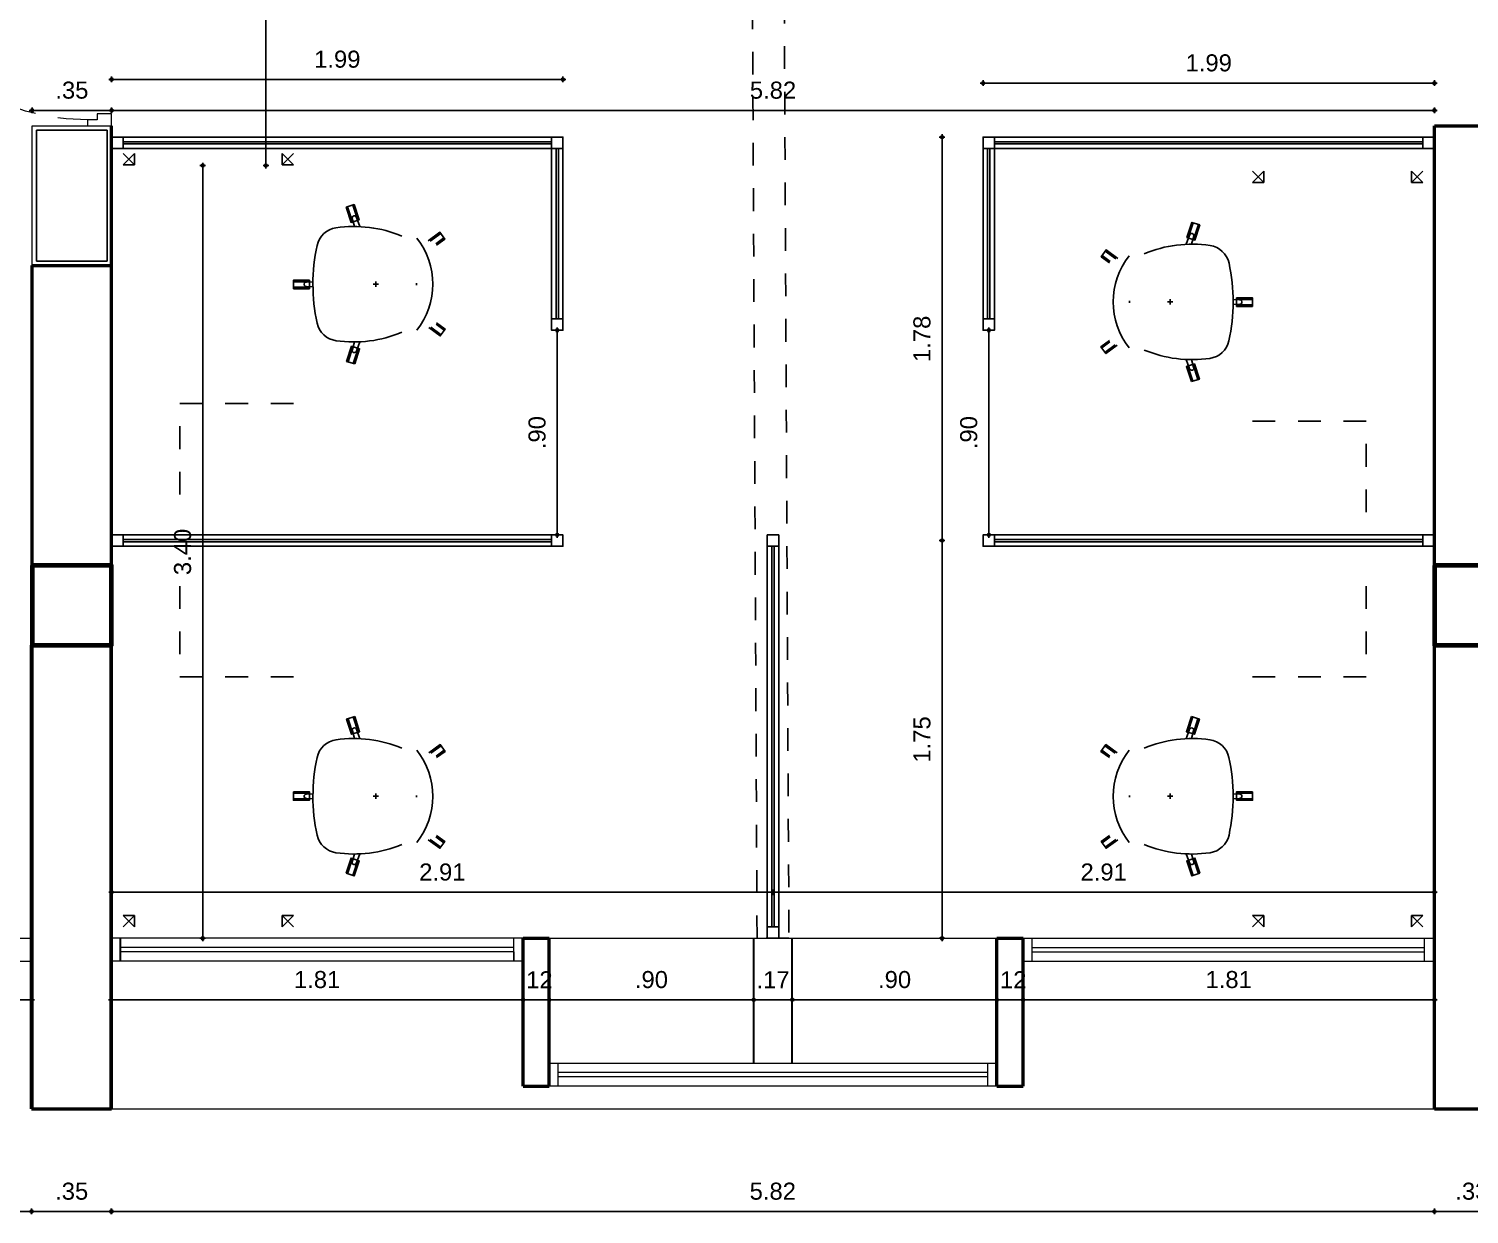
# Model space of a CAD drawing. Header units: millimetres. Extents: x -38 to 179, y -2 to 69.
# Drawn here: x 118.98 to 125.32, y -1.57 to 3.65 of the extents above; entities that cross this region are included whole.
import ezdxf

# ---------------------------------------------------------------- set-up
doc = ezdxf.new("R2010")
doc.units = ezdxf.units.MM
doc.linetypes.add('HIDDEN', pattern=[0.375, 0.25, -0.125])
doc.linetypes.add('HIDDEN2', pattern=[0.1875, 0.125, -0.0625])
doc.layers.get('0').update_dxf_attribs({"color": 255})
for name, color, linetype in [('-CANALETA AEREA', 255, 'Continuous'), ('0.00', 8, 'Continuous'), ('0.05', 6, 'Continuous'), ('A_MOBILIARIO', 6, 'Continuous'), ('X_COTAS50', 6, 'Continuous')]:
    doc.layers.add(name, color=color, linetype=linetype)
for name, color, linetype, lineweight in [('0.20', 3, 'Continuous', 20), ('02 AZUL', 5, 'Continuous', 5), ('05 MAGENTA', 6, 'Continuous', 30), ('06 ROJO', 1, 'Continuous', 50), ('12 COLUMNAS', 4, 'Continuous', 70), ('14 ANTEPECHO', 3, 'Continuous', 15), ('15 DIVISIONES LIVS', 3, 'Continuous', 15)]:
    doc.layers.add(name, color=color, linetype=linetype, lineweight=lineweight)
doc.styles.add('UNAL PLANEACION', font='arial.ttf')
doc.dimstyles.new('COTAS 50', dxfattribs={"dimscale": 50, "dimtxt": 0.0015, "dimasz": 0.00025, "dimexe": 0, "dimexo": 0.00025, "dimgap": 0.001, "dimtad": 1, "dimzin": 4, "dimdsep": 46, "dimtxsty": 'UNAL PLANEACION', "dimblk": 'DIMBLK', "dimcen": 1, "dimse1": 1, "dimse2": 1, "dimclrd": 8, "dimclre": 8, "dimclrt": 256, "dimadec": 0, "dimazin": 1, "dimtfac": 1, "dimtix": 1, "dimtmove": 2, "dimatfit": 0, "dimldrblk": 'INDICE', "dimfxl": 1, "dimtolj": 1, "dimtzin": 0, "dimarcsym": 0})

# ---------------------------------------------------------------- blocks, each defined once
blk = doc.blocks.new('*U396')
at = {"layer": '0.00'}
blk.add_lwpolyline([(0.595, 0.02), (0.02, 0.02), (0.02, 0.33), (0.595, 0.33)], close=True, dxfattribs=at)
at = {"layer": '0.20'}
blk.add_lwpolyline([(0.615, 0), (0, 0), (0, 0.35), (0.615, 0.35)], close=True, dxfattribs=at)
blk = doc.blocks.new('DIMBLK')
for q in [(-1, 0), (0, 1), (1, 0), (0, -1)]:
    blk.add_line((0, 0), q)
blk.add_circle((0, 0), 0.5)
blk = doc.blocks.new('*D482')
at = {"layer": 'Defpoints', "color": 0, "transparency": 16777216}
for p in [(119.3424, 3.0475), (119.3424, -0.3525), (119.743, -0.3525)]:
    blk.add_point(p, dxfattribs=at)
at = {"layer": 'X_COTAS50', "color": 8, "lineweight": -2, "transparency": 16777216}
blk.add_line((119.743, 3.035), (119.743, -0.34), dxfattribs=at)
at = {"layer": 'X_COTAS50', "color": 8, "lineweight": -2, "transparency": 16777216, "xscale": 0.0125, "yscale": 0.0125, "zscale": 0.0125}
for p, rotation in [((119.743, 3.0475), 90), ((119.743, -0.3525), 270)]:
    blk.add_blockref('DIMBLK', p, dxfattribs=dict(at, rotation=rotation))
at = {"layer": 'X_COTAS50', "transparency": 16777216, "insert": (119.6547, 1.3475), "char_height": 0.075, "attachment_point": 5, "rotation": 90, "style": 'UNAL PLANEACION'}
blk.add_mtext('\\A1;3.40', dxfattribs=at)
blk = doc.blocks.new('INDICE')
blk.add_line((-0.17, 0), (-1.17, 0))
blk.add_lwpolyline([(-0.52, 0.87), (-0.38, 0.93), (0, 0), (-0.38, -0.93), (-0.52, -0.87), (-0.17, 0)], close=True)
blk = doc.blocks.new('*D484')
at = {"layer": 'Defpoints', "color": 0, "transparency": 16777216}
for p in [(122.2524, -0.1495), (119.3424, -0.3525), (122.2524, -0.3525)]:
    blk.add_point(p, dxfattribs=at)
at = {"layer": 'X_COTAS50', "color": 8, "lineweight": -2, "transparency": 16777216}
blk.add_line((119.3549, -0.1495), (122.2399, -0.1495), dxfattribs=at)
at = {"layer": 'X_COTAS50', "color": 8, "lineweight": -2, "transparency": 16777216, "xscale": 0.0125, "yscale": 0.0125, "zscale": 0.0125, "rotation": 180}
blk.add_blockref('DIMBLK', (119.3424, -0.1495), dxfattribs=at)
at = {"layer": 'X_COTAS50', "color": 8, "lineweight": -2, "transparency": 16777216, "xscale": 0.0125, "yscale": 0.0125, "zscale": 0.0125}
blk.add_blockref('DIMBLK', (122.2524, -0.1495), dxfattribs=at)
at = {"layer": 'X_COTAS50', "transparency": 16777216, "insert": (120.7974, -0.0612), "char_height": 0.075, "attachment_point": 5, "style": 'UNAL PLANEACION'}
blk.add_mtext('\\A1;2.91', dxfattribs=at)
blk = doc.blocks.new('*D493')
at = {"layer": 'Defpoints', "color": 0, "transparency": 16777216}
for p in [(119.3404, -0.8984), (125.1624, -0.8984), (125.1624, -1.5537)]:
    blk.add_point(p, dxfattribs=at)
at = {"layer": 'X_COTAS50', "color": 8, "lineweight": -2, "transparency": 16777216}
blk.add_line((119.3529, -1.5537), (125.1499, -1.5537), dxfattribs=at)
at = {"layer": 'X_COTAS50', "color": 8, "lineweight": -2, "transparency": 16777216, "xscale": 0.0125, "yscale": 0.0125, "zscale": 0.0125, "rotation": 180}
blk.add_blockref('DIMBLK', (119.3404, -1.5537), dxfattribs=at)
at = {"layer": 'X_COTAS50', "color": 8, "lineweight": -2, "transparency": 16777216, "xscale": 0.0125, "yscale": 0.0125, "zscale": 0.0125}
blk.add_blockref('DIMBLK', (125.1624, -1.5537), dxfattribs=at)
at = {"layer": 'X_COTAS50', "transparency": 16777216, "insert": (122.2514, -1.4654), "char_height": 0.075, "attachment_point": 5, "style": 'UNAL PLANEACION'}
blk.add_mtext('\\A1;5.82', dxfattribs=at)
blk = doc.blocks.new('*D494')
at = {"layer": 'Defpoints', "color": 0, "transparency": 16777216}
for p in [(125.1624, -1.1025), (125.4924, -1.1025), (125.4924, -1.5537)]:
    blk.add_point(p, dxfattribs=at)
at = {"layer": 'X_COTAS50', "color": 8, "lineweight": -2, "transparency": 16777216}
blk.add_line((125.1749, -1.5537), (125.4799, -1.5537), dxfattribs=at)
at = {"layer": 'X_COTAS50', "color": 8, "lineweight": -2, "transparency": 16777216, "xscale": 0.0125, "yscale": 0.0125, "zscale": 0.0125, "rotation": 180}
blk.add_blockref('DIMBLK', (125.1624, -1.5537), dxfattribs=at)
at = {"layer": 'X_COTAS50', "color": 8, "lineweight": -2, "transparency": 16777216, "xscale": 0.0125, "yscale": 0.0125, "zscale": 0.0125}
blk.add_blockref('DIMBLK', (125.4924, -1.5537), dxfattribs=at)
at = {"layer": 'X_COTAS50', "transparency": 16777216, "insert": (125.3274, -1.4654), "char_height": 0.075, "attachment_point": 5, "style": 'UNAL PLANEACION'}
blk.add_mtext('\\A1;.33', dxfattribs=at)
blk = doc.blocks.new('*D496')
at = {"layer": 'Defpoints', "color": 0, "transparency": 16777216}
for p in [(116.1584, -0.3525), (118.9904, -0.8984), (118.9904, -1.5537)]:
    blk.add_point(p, dxfattribs=at)
at = {"layer": 'X_COTAS50', "color": 8, "lineweight": -2, "transparency": 16777216}
blk.add_line((116.1709, -1.5537), (118.9779, -1.5537), dxfattribs=at)
at = {"layer": 'X_COTAS50', "color": 8, "lineweight": -2, "transparency": 16777216, "xscale": 0.0125, "yscale": 0.0125, "zscale": 0.0125, "rotation": 180}
blk.add_blockref('DIMBLK', (116.1584, -1.5537), dxfattribs=at)
at = {"layer": 'X_COTAS50', "color": 8, "lineweight": -2, "transparency": 16777216, "xscale": 0.0125, "yscale": 0.0125, "zscale": 0.0125}
blk.add_blockref('DIMBLK', (118.9904, -1.5537), dxfattribs=at)
at = {"layer": 'X_COTAS50', "transparency": 16777216, "insert": (117.5744, -1.4654), "char_height": 0.075, "attachment_point": 5, "style": 'UNAL PLANEACION'}
blk.add_mtext('\\A1;2.83', dxfattribs=at)
blk = doc.blocks.new('*D497')
at = {"layer": 'Defpoints', "color": 0, "transparency": 16777216}
for p in [(118.9904, -1.1025), (119.3424, -1.1025), (119.3424, -1.5537)]:
    blk.add_point(p, dxfattribs=at)
at = {"layer": 'X_COTAS50', "color": 8, "lineweight": -2, "transparency": 16777216}
blk.add_line((119.0029, -1.5537), (119.3299, -1.5537), dxfattribs=at)
at = {"layer": 'X_COTAS50', "color": 8, "lineweight": -2, "transparency": 16777216, "xscale": 0.0125, "yscale": 0.0125, "zscale": 0.0125, "rotation": 180}
blk.add_blockref('DIMBLK', (118.9904, -1.5537), dxfattribs=at)
at = {"layer": 'X_COTAS50', "color": 8, "lineweight": -2, "transparency": 16777216, "xscale": 0.0125, "yscale": 0.0125, "zscale": 0.0125}
blk.add_blockref('DIMBLK', (119.3424, -1.5537), dxfattribs=at)
at = {"layer": 'X_COTAS50', "transparency": 16777216, "insert": (119.1664, -1.4654), "char_height": 0.075, "attachment_point": 5, "style": 'UNAL PLANEACION'}
blk.add_mtext('\\A1;.35', dxfattribs=at)
blk = doc.blocks.new('*D505')
at = {"layer": 'Defpoints', "color": 0, "transparency": 16777216}
for p in [(121.1524, -0.6225), (119.3404, -1.0412), (121.1524, -1.0412)]:
    blk.add_point(p, dxfattribs=at)
at = {"layer": 'X_COTAS50', "color": 8, "lineweight": -2, "transparency": 16777216}
blk.add_line((119.3529, -0.6225), (121.1399, -0.6225), dxfattribs=at)
at = {"layer": 'X_COTAS50', "color": 8, "lineweight": -2, "transparency": 16777216, "xscale": 0.0125, "yscale": 0.0125, "zscale": 0.0125, "rotation": 180}
blk.add_blockref('DIMBLK', (119.3404, -0.6225), dxfattribs=at)
at = {"layer": 'X_COTAS50', "color": 8, "lineweight": -2, "transparency": 16777216, "xscale": 0.0125, "yscale": 0.0125, "zscale": 0.0125}
blk.add_blockref('DIMBLK', (121.1524, -0.6225), dxfattribs=at)
at = {"layer": 'X_COTAS50', "transparency": 16777216, "insert": (120.2464, -0.5343), "char_height": 0.075, "attachment_point": 5, "style": 'UNAL PLANEACION'}
blk.add_mtext('\\A1;1.81', dxfattribs=at)
blk = doc.blocks.new('*D506')
at = {"layer": 'Defpoints', "color": 0, "transparency": 16777216}
for p in [(121.2674, -0.6225), (121.1524, -1.0412), (121.2674, -1.067)]:
    blk.add_point(p, dxfattribs=at)
at = {"layer": 'X_COTAS50', "color": 8, "lineweight": -2, "transparency": 16777216}
for p, q in [((121.1399, -0.6225), (121.1274, -0.6225)), ((121.1524, -0.6225), (121.2674, -0.6225)), ((121.2799, -0.6225), (121.2924, -0.6225))]:
    blk.add_line(p, q, dxfattribs=at)
at = {"layer": 'X_COTAS50', "color": 8, "lineweight": -2, "transparency": 16777216, "xscale": 0.0125, "yscale": 0.0125, "zscale": 0.0125}
blk.add_blockref('DIMBLK', (121.1524, -0.6225), dxfattribs=at)
at = {"layer": 'X_COTAS50', "color": 8, "lineweight": -2, "transparency": 16777216, "xscale": 0.0125, "yscale": 0.0125, "zscale": 0.0125, "rotation": 180}
blk.add_blockref('DIMBLK', (121.2674, -0.6225), dxfattribs=at)
at = {"layer": 'X_COTAS50', "transparency": 16777216, "insert": (121.2099, -0.5349), "char_height": 0.075, "attachment_point": 5, "style": 'UNAL PLANEACION'}
blk.add_mtext('\\A1;.12', dxfattribs=at)
blk = doc.blocks.new('*D507')
at = {"layer": 'Defpoints', "color": 0, "transparency": 16777216}
for p in [(122.1674, -0.6225), (121.2674, -1.067), (122.1674, -1.0341)]:
    blk.add_point(p, dxfattribs=at)
at = {"layer": 'X_COTAS50', "color": 8, "lineweight": -2, "transparency": 16777216}
blk.add_line((121.2799, -0.6225), (122.1549, -0.6225), dxfattribs=at)
at = {"layer": 'X_COTAS50', "color": 8, "lineweight": -2, "transparency": 16777216, "xscale": 0.0125, "yscale": 0.0125, "zscale": 0.0125, "rotation": 180}
blk.add_blockref('DIMBLK', (121.2674, -0.6225), dxfattribs=at)
at = {"layer": 'X_COTAS50', "color": 8, "lineweight": -2, "transparency": 16777216, "xscale": 0.0125, "yscale": 0.0125, "zscale": 0.0125}
blk.add_blockref('DIMBLK', (122.1674, -0.6225), dxfattribs=at)
at = {"layer": 'X_COTAS50', "transparency": 16777216, "insert": (121.7174, -0.5343), "char_height": 0.075, "attachment_point": 5, "style": 'UNAL PLANEACION'}
blk.add_mtext('\\A1;.90', dxfattribs=at)
blk = doc.blocks.new('*D508')
at = {"layer": 'Defpoints', "color": 0, "transparency": 16777216}
for p in [(122.3374, -0.6225), (122.1674, -1.3091), (122.3374, -1.3091)]:
    blk.add_point(p, dxfattribs=at)
at = {"layer": 'X_COTAS50', "color": 8, "lineweight": -2, "transparency": 16777216}
for p, q in [((122.1549, -0.6225), (122.1424, -0.6225)), ((122.1674, -0.6225), (122.3374, -0.6225)), ((122.3499, -0.6225), (122.3624, -0.6225))]:
    blk.add_line(p, q, dxfattribs=at)
at = {"layer": 'X_COTAS50', "color": 8, "lineweight": -2, "transparency": 16777216, "xscale": 0.0125, "yscale": 0.0125, "zscale": 0.0125}
blk.add_blockref('DIMBLK', (122.1674, -0.6225), dxfattribs=at)
at = {"layer": 'X_COTAS50', "color": 8, "lineweight": -2, "transparency": 16777216, "xscale": 0.0125, "yscale": 0.0125, "zscale": 0.0125, "rotation": 180}
blk.add_blockref('DIMBLK', (122.3374, -0.6225), dxfattribs=at)
at = {"layer": 'X_COTAS50', "transparency": 16777216, "insert": (122.2524, -0.5349), "char_height": 0.075, "attachment_point": 5, "style": 'UNAL PLANEACION'}
blk.add_mtext('\\A1;.17', dxfattribs=at)
blk = doc.blocks.new('*D509')
at = {"layer": 'Defpoints', "color": 0, "transparency": 16777216}
for p in [(123.2374, -0.6225), (122.3374, -1.3091), (123.2374, -1.2765)]:
    blk.add_point(p, dxfattribs=at)
at = {"layer": 'X_COTAS50', "color": 8, "lineweight": -2, "transparency": 16777216}
blk.add_line((122.3499, -0.6225), (123.2249, -0.6225), dxfattribs=at)
at = {"layer": 'X_COTAS50', "color": 8, "lineweight": -2, "transparency": 16777216, "xscale": 0.0125, "yscale": 0.0125, "zscale": 0.0125, "rotation": 180}
blk.add_blockref('DIMBLK', (122.3374, -0.6225), dxfattribs=at)
at = {"layer": 'X_COTAS50', "color": 8, "lineweight": -2, "transparency": 16777216, "xscale": 0.0125, "yscale": 0.0125, "zscale": 0.0125}
blk.add_blockref('DIMBLK', (123.2374, -0.6225), dxfattribs=at)
at = {"layer": 'X_COTAS50', "transparency": 16777216, "insert": (122.7874, -0.5343), "char_height": 0.075, "attachment_point": 5, "style": 'UNAL PLANEACION'}
blk.add_mtext('\\A1;.90', dxfattribs=at)
blk = doc.blocks.new('*D510')
at = {"layer": 'Defpoints', "color": 0, "transparency": 16777216}
for p in [(123.3524, -0.6225), (123.2374, -1.2765), (123.3524, -1.2804)]:
    blk.add_point(p, dxfattribs=at)
at = {"layer": 'X_COTAS50', "color": 8, "lineweight": -2, "transparency": 16777216}
for p, q in [((123.2249, -0.6225), (123.2124, -0.6225)), ((123.2374, -0.6225), (123.3524, -0.6225)), ((123.3649, -0.6225), (123.3774, -0.6225))]:
    blk.add_line(p, q, dxfattribs=at)
at = {"layer": 'X_COTAS50', "color": 8, "lineweight": -2, "transparency": 16777216, "xscale": 0.0125, "yscale": 0.0125, "zscale": 0.0125}
blk.add_blockref('DIMBLK', (123.2374, -0.6225), dxfattribs=at)
at = {"layer": 'X_COTAS50', "color": 8, "lineweight": -2, "transparency": 16777216, "xscale": 0.0125, "yscale": 0.0125, "zscale": 0.0125, "rotation": 180}
blk.add_blockref('DIMBLK', (123.3524, -0.6225), dxfattribs=at)
at = {"layer": 'X_COTAS50', "transparency": 16777216, "insert": (123.2949, -0.5349), "char_height": 0.075, "attachment_point": 5, "style": 'UNAL PLANEACION'}
blk.add_mtext('\\A1;.12', dxfattribs=at)
blk = doc.blocks.new('*D511')
at = {"layer": 'Defpoints', "color": 0, "transparency": 16777216}
for p in [(125.1624, -0.6225), (123.3524, -1.2804), (125.1624, -1.5091)]:
    blk.add_point(p, dxfattribs=at)
at = {"layer": 'X_COTAS50', "color": 8, "lineweight": -2, "transparency": 16777216}
blk.add_line((123.3649, -0.6225), (125.1499, -0.6225), dxfattribs=at)
at = {"layer": 'X_COTAS50', "color": 8, "lineweight": -2, "transparency": 16777216, "xscale": 0.0125, "yscale": 0.0125, "zscale": 0.0125, "rotation": 180}
blk.add_blockref('DIMBLK', (123.3524, -0.6225), dxfattribs=at)
at = {"layer": 'X_COTAS50', "color": 8, "lineweight": -2, "transparency": 16777216, "xscale": 0.0125, "yscale": 0.0125, "zscale": 0.0125}
blk.add_blockref('DIMBLK', (125.1624, -0.6225), dxfattribs=at)
at = {"layer": 'X_COTAS50', "transparency": 16777216, "insert": (124.2574, -0.5343), "char_height": 0.075, "attachment_point": 5, "style": 'UNAL PLANEACION'}
blk.add_mtext('\\A1;1.81', dxfattribs=at)
blk = doc.blocks.new('*D514')
at = {"layer": 'Defpoints', "color": 0, "transparency": 16777216}
for p in [(118.9904, -0.6225), (117.1324, -1.2804), (118.9904, -1.5091)]:
    blk.add_point(p, dxfattribs=at)
at = {"layer": 'X_COTAS50', "color": 8, "lineweight": -2, "transparency": 16777216}
blk.add_line((117.1449, -0.6225), (118.9779, -0.6225), dxfattribs=at)
at = {"layer": 'X_COTAS50', "color": 8, "lineweight": -2, "transparency": 16777216, "xscale": 0.0125, "yscale": 0.0125, "zscale": 0.0125, "rotation": 180}
blk.add_blockref('DIMBLK', (117.1324, -0.6225), dxfattribs=at)
at = {"layer": 'X_COTAS50', "color": 8, "lineweight": -2, "transparency": 16777216, "xscale": 0.0125, "yscale": 0.0125, "zscale": 0.0125}
blk.add_blockref('DIMBLK', (118.9904, -0.6225), dxfattribs=at)
at = {"layer": 'X_COTAS50', "transparency": 16777216, "insert": (118.0614, -0.5343), "char_height": 0.075, "attachment_point": 5, "style": 'UNAL PLANEACION'}
blk.add_mtext('\\A1;1.86', dxfattribs=at)
blk = doc.blocks.new('*D516')
at = {"layer": 'Defpoints', "color": 0, "transparency": 16777216}
for p in [(118.9924, 3.427), (119.3424, 3.427), (119.3424, 3.2904)]:
    blk.add_point(p, dxfattribs=at)
at = {"layer": 'X_COTAS50', "color": 8, "lineweight": -2, "transparency": 16777216}
blk.add_line((119.0049, 3.2904), (119.3299, 3.2904), dxfattribs=at)
at = {"layer": 'X_COTAS50', "color": 8, "lineweight": -2, "transparency": 16777216, "xscale": 0.0125, "yscale": 0.0125, "zscale": 0.0125, "rotation": 180}
blk.add_blockref('DIMBLK', (118.9924, 3.2904), dxfattribs=at)
at = {"layer": 'X_COTAS50', "color": 8, "lineweight": -2, "transparency": 16777216, "xscale": 0.0125, "yscale": 0.0125, "zscale": 0.0125}
blk.add_blockref('DIMBLK', (119.3424, 3.2904), dxfattribs=at)
at = {"layer": 'X_COTAS50', "transparency": 16777216, "insert": (119.1674, 3.3788), "char_height": 0.075, "attachment_point": 5, "style": 'UNAL PLANEACION'}
blk.add_mtext('\\A1;.35', dxfattribs=at)
blk = doc.blocks.new('*D518')
at = {"layer": 'Defpoints', "color": 0, "transparency": 16777216}
for p in [(125.1624, 3.2904), (119.3424, 3.0475), (125.1624, 3.0225)]:
    blk.add_point(p, dxfattribs=at)
at = {"layer": 'X_COTAS50', "color": 8, "lineweight": -2, "transparency": 16777216}
blk.add_line((119.3549, 3.2904), (125.1499, 3.2904), dxfattribs=at)
at = {"layer": 'X_COTAS50', "color": 8, "lineweight": -2, "transparency": 16777216, "xscale": 0.0125, "yscale": 0.0125, "zscale": 0.0125, "rotation": 180}
blk.add_blockref('DIMBLK', (119.3424, 3.2904), dxfattribs=at)
at = {"layer": 'X_COTAS50', "color": 8, "lineweight": -2, "transparency": 16777216, "xscale": 0.0125, "yscale": 0.0125, "zscale": 0.0125}
blk.add_blockref('DIMBLK', (125.1624, 3.2904), dxfattribs=at)
at = {"layer": 'X_COTAS50', "transparency": 16777216, "insert": (122.2524, 3.3787), "char_height": 0.075, "attachment_point": 5, "style": 'UNAL PLANEACION'}
blk.add_mtext('\\A1;5.82', dxfattribs=at)
blk = doc.blocks.new('*D519')
at = {"layer": 'Defpoints', "color": 0, "transparency": 16777216}
for p in [(125.1624, -0.1495), (122.2524, -0.3525), (125.1624, -0.3525)]:
    blk.add_point(p, dxfattribs=at)
at = {"layer": 'X_COTAS50', "color": 8, "lineweight": -2, "transparency": 16777216}
blk.add_line((122.2649, -0.1495), (125.1499, -0.1495), dxfattribs=at)
at = {"layer": 'X_COTAS50', "color": 8, "lineweight": -2, "transparency": 16777216, "xscale": 0.0125, "yscale": 0.0125, "zscale": 0.0125, "rotation": 180}
blk.add_blockref('DIMBLK', (122.2524, -0.1495), dxfattribs=at)
at = {"layer": 'X_COTAS50', "color": 8, "lineweight": -2, "transparency": 16777216, "xscale": 0.0125, "yscale": 0.0125, "zscale": 0.0125}
blk.add_blockref('DIMBLK', (125.1624, -0.1495), dxfattribs=at)
at = {"layer": 'X_COTAS50', "transparency": 16777216, "insert": (123.7074, -0.0612), "char_height": 0.075, "attachment_point": 5, "style": 'UNAL PLANEACION'}
blk.add_mtext('\\A1;2.91', dxfattribs=at)
blk = doc.blocks.new('MB-ET-150x75')
at = {"layer": 'A_MOBILIARIO', "color": 9, "linetype": 'HIDDEN2', "ltscale": 0.1, "true_color": 0xc7c8ca}
for points in [[(1.45, 0.75), (1.45, 0.7)], [(1.5, 0.75), (1.45, 0.7)], [(1.45, 0.75), (1.5, 0.7)], [(1.5, 0.7), (1.45, 0.7)], [(1.45, 0.05), (1.45, 0)], [(1.5, 0.05), (1.45, 0.05)], [(1.5, 0), (1.45, 0.05)], [(1.45, 0), (1.5, 0.05)]]:
    blk.add_lwpolyline(points, dxfattribs=at)
at = {"layer": 'A_MOBILIARIO', "color": 252, "linetype": 'HIDDEN2', "ltscale": 0.25}
blk.add_lwpolyline([(0, 0.5), (0.4, 0.5), (0.4, 0)], dxfattribs=at)
blk = doc.blocks.new('MB-SO-PM')
at = {"layer": 'A_MOBILIARIO', "color": 252, "ltscale": 0.1}
for points in [[(-0.1721, 0.2665), (-0.199, 0.3035), (-0.229, 0.2816), (-0.1916, 0.2302)], [(-0.2238, 0.2854), (-0.1902, 0.2392)], [(-0.2042, 0.2997), (-0.1782, 0.2639)], [(0.1905, 0.2326), (0.2271, 0.283), (0.1971, 0.3049), (0.1699, 0.2674)], [(0.2023, 0.3011), (0.176, 0.2649)], [(0.2219, 0.2868), (0.1892, 0.2417)], [(-0.3481, -0.1016), (-0.2815, -0.0799)], [(-0.3406, -0.1247), (-0.274, -0.103)], [(0.3414, -0.1224), (0.2748, -0.1008)], [(0.3488, -0.0994), (0.2822, -0.0778)], [(-0.0109, -0.3625), (-0.011, -0.2925)], [(0.0133, -0.3625), (0.0133, -0.2925)]]:
    blk.add_lwpolyline(points, dxfattribs=at)
at = {"layer": 'A_MOBILIARIO'}
for points in [[(-0.0041, 0.1789, -0.001549), (0.0035, 0.1789, -0.001549)], [(0.2116, 0.1144, -0.134915), (0.2486, -0.1748, -0.313815), (0.1708, -0.2585, -0.106624), (-0.1704, -0.2589, -0.313815), (-0.2484, -0.1754, -0.134915), (-0.2121, 0.1139)]]:
    blk.add_lwpolyline(points, format="xyb", dxfattribs=at)
for points in [[(0.0115, 0), (-0.0115, 0)], [(0, 0.0115), (0, -0.0115)]]:
    blk.add_lwpolyline(points, dxfattribs=at)
at = {"layer": 'A_MOBILIARIO', "color": 252, "ltscale": 0.1}
for points in [[(-0.3386, -0.1308), (-0.272, -0.1091), (-0.2835, -0.0738), (-0.3501, -0.0955)], [(0.3508, -0.0932), (0.2842, -0.0716), (0.2728, -0.1069), (0.3394, -0.1285)], [(0.0198, -0.3625), (0.0197, -0.2925), (-0.0174, -0.2925), (-0.0174, -0.3625)]]:
    blk.add_lwpolyline(points, close=True, dxfattribs=at)
for points in [[(-0.254, -0.0943), (-0.289, -0.1039, -1.057066), (-0.293, -0.0853), (-0.2534, -0.0704)], [(0.2534, -0.0702), (0.2949, -0.0858, -1.057066), (0.2872, -0.1032), (0.254, -0.0941)], [(0.0109, -0.2768), (0.0096, -0.3069, -1.057066), (-0.0095, -0.305), (-0.0107, -0.2768)]]:
    blk.add_lwpolyline(points, format="xyb", dxfattribs=at)
blk.add_arc((0, -0.0762), 0.3267, 51.68308, 128.4484, dxfattribs=at)
blk = doc.blocks.new('*U378')
at = {"layer": '0.05', "color": 150}
blk.add_lwpolyline([(0, 0.05), (0, 0), (1.775, 0), (1.775, 0.05)], close=True, dxfattribs=at)
at = {"layer": '0.05'}
for points in [[(0, 0), (0.05, 0), (0.05, 0.05), (0, 0.05)], [(1.725, 0), (1.775, 0), (1.775, 0.05), (1.725, 0.05)]]:
    blk.add_lwpolyline(points, close=True, dxfattribs=at)
at = {"layer": '0.05', "color": 6}
blk.add_lwpolyline([(1.725, 0.02), (0.05, 0.02), (0.05, 0.03), (1.725, 0.03), (1.725, 0.02)], dxfattribs=at)
blk = doc.blocks.new('*U379')
at = {"layer": '0.05', "color": 150}
blk.add_lwpolyline([(0, 0.05), (0, 0), (1.9856, 0), (1.9856, 0.05)], close=True, dxfattribs=at)
at = {"layer": '0.05'}
for points in [[(0, 0), (0.05, 0), (0.05, 0.05), (0, 0.05)], [(1.9356, 0), (1.9856, 0), (1.9856, 0.05), (1.9356, 0.05)]]:
    blk.add_lwpolyline(points, close=True, dxfattribs=at)
at = {"layer": '0.05', "color": 6}
blk.add_lwpolyline([(1.9356, 0.02), (0.05, 0.02), (0.05, 0.03), (1.9356, 0.03), (1.9356, 0.02)], dxfattribs=at)
blk = doc.blocks.new('*U372')
at = {"layer": '0.05', "color": 150}
blk.add_lwpolyline([(0, 0.05), (0, 0), (1.9856, 0), (1.9856, 0.05)], close=True, dxfattribs=at)
at = {"layer": '0.05'}
for points in [[(0, 0), (0.05, 0), (0.05, 0.05), (0, 0.05)], [(1.9356, 0), (1.9856, 0), (1.9856, 0.05), (1.9356, 0.05)]]:
    blk.add_lwpolyline(points, close=True, dxfattribs=at)
at = {"layer": '0.05', "color": 6}
blk.add_lwpolyline([(1.9356, 0.02), (0.05, 0.02), (0.05, 0.03), (1.9356, 0.03), (1.9356, 0.02)], dxfattribs=at)
blk = doc.blocks.new('*U373')
at = {"layer": '0.05', "color": 150}
blk.add_lwpolyline([(0, 0.05), (0, 0), (0.85, 0), (0.85, 0.05)], close=True, dxfattribs=at)
at = {"layer": '0.05'}
for points in [[(0, 0), (0.05, 0), (0.05, 0.05), (0, 0.05)], [(0.8, 0), (0.85, 0), (0.85, 0.05), (0.8, 0.05)]]:
    blk.add_lwpolyline(points, close=True, dxfattribs=at)
at = {"layer": '0.05', "color": 6}
blk.add_lwpolyline([(0.8, 0.02), (0.05, 0.02), (0.05, 0.03), (0.8, 0.03), (0.8, 0.02)], dxfattribs=at)
blk = doc.blocks.new('*D521')
at = {"layer": '-CANALETA AEREA', "color": 8, "lineweight": -2, "transparency": 16777216}
blk.add_line((123.2021, 1.435), (123.2021, 2.31), dxfattribs=at)
at = {"layer": 'Defpoints', "color": 0, "transparency": 16777216}
for p in [(123.1768, 2.3225), (123.2021, 2.3225), (123.0568, 1.4225)]:
    blk.add_point(p, dxfattribs=at)
at = {"layer": '-CANALETA AEREA', "color": 8, "lineweight": -2, "transparency": 16777216, "xscale": 0.0125, "yscale": 0.0125, "zscale": 0.0125}
for p, rotation in [((123.2021, 2.3225), 90), ((123.2021, 1.4225), 270)]:
    blk.add_blockref('DIMBLK', p, dxfattribs=dict(at, rotation=rotation))
at = {"layer": '-CANALETA AEREA', "transparency": 16777216, "insert": (123.1138, 1.8725), "char_height": 0.075, "attachment_point": 5, "rotation": 90, "style": 'UNAL PLANEACION'}
blk.add_mtext('\\A1;.90', dxfattribs=at)
blk = doc.blocks.new('*U374')
at = {"layer": '0.05', "color": 150}
blk.add_lwpolyline([(0, 0.05), (0, 0), (1.9857, 0), (1.9857, 0.05)], close=True, dxfattribs=at)
at = {"layer": '0.05'}
for points in [[(0, 0), (0.05, 0), (0.05, 0.05), (0, 0.05)], [(1.9357, 0), (1.9857, 0), (1.9857, 0.05), (1.9357, 0.05)]]:
    blk.add_lwpolyline(points, close=True, dxfattribs=at)
at = {"layer": '0.05', "color": 6}
blk.add_lwpolyline([(1.9357, 0.02), (0.05, 0.02), (0.05, 0.03), (1.9357, 0.03), (1.9357, 0.02)], dxfattribs=at)
blk = doc.blocks.new('*U375')
at = {"layer": '0.05', "color": 150}
blk.add_lwpolyline([(0, 0.05), (0, 0), (0.85, 0), (0.85, 0.05)], close=True, dxfattribs=at)
at = {"layer": '0.05'}
for points in [[(0, 0), (0.05, 0), (0.05, 0.05), (0, 0.05)], [(0.8, 0), (0.85, 0), (0.85, 0.05), (0.8, 0.05)]]:
    blk.add_lwpolyline(points, close=True, dxfattribs=at)
at = {"layer": '0.05', "color": 6}
blk.add_lwpolyline([(0.8, 0.02), (0.05, 0.02), (0.05, 0.03), (0.8, 0.03), (0.8, 0.02)], dxfattribs=at)
blk = doc.blocks.new('*D522')
at = {"layer": '-CANALETA AEREA', "color": 8, "lineweight": -2, "transparency": 16777216}
blk.add_line((121.3027, 1.435), (121.3027, 2.31), dxfattribs=at)
at = {"layer": 'Defpoints', "color": 0, "transparency": 16777216}
for p in [(121.3027, 2.3225), (121.3281, 2.3225), (121.448, 1.4225)]:
    blk.add_point(p, dxfattribs=at)
at = {"layer": '-CANALETA AEREA', "color": 8, "lineweight": -2, "transparency": 16777216, "xscale": 0.0125, "yscale": 0.0125, "zscale": 0.0125}
for p, rotation in [((121.3027, 2.3225), 90), ((121.3027, 1.4225), 270)]:
    blk.add_blockref('DIMBLK', p, dxfattribs=dict(at, rotation=rotation))
at = {"layer": '-CANALETA AEREA', "transparency": 16777216, "insert": (121.2144, 1.8725), "char_height": 0.075, "attachment_point": 5, "rotation": 90, "style": 'UNAL PLANEACION'}
blk.add_mtext('\\A1;.90', dxfattribs=at)
blk = doc.blocks.new('*U376')
at = {"layer": '0.05', "color": 150}
blk.add_lwpolyline([(0, 0.05), (0, 0), (1.9857, 0), (1.9857, 0.05)], close=True, dxfattribs=at)
at = {"layer": '0.05'}
for points in [[(0, 0), (0.05, 0), (0.05, 0.05), (0, 0.05)], [(1.9357, 0), (1.9857, 0), (1.9857, 0.05), (1.9357, 0.05)]]:
    blk.add_lwpolyline(points, close=True, dxfattribs=at)
at = {"layer": '0.05', "color": 6}
blk.add_lwpolyline([(1.9357, 0.02), (0.05, 0.02), (0.05, 0.03), (1.9357, 0.03), (1.9357, 0.02)], dxfattribs=at)
blk = doc.blocks.new('PT90M15')
blk.add_lwpolyline([(0.025, 0.1), (0.025, 1), (0.065, 1), (0.065, 0.1)], close=True)
for points in [[(0, 0), (0.05, 0), (0.05, 0.06), (0.025, 0.06), (0.025, 0.1), (0, 0.1)], [(0.9, 0), (0.85, 0), (0.85, 0.06), (0.875, 0.06), (0.875, 0.1), (0.9, 0.1)]]:
    blk.add_lwpolyline(points)
at = {"color": 252, "linetype": 'HIDDEN', "ltscale": 0.5}
blk.add_arc((-0.0189, 0.1071), 0.8939, 359.54198, 87.18486, dxfattribs=at)
blk = doc.blocks.new('*D474')
at = {"layer": 'Defpoints', "color": 0, "transparency": 16777216}
for p in [(119.7042, 5.7725), (120.021, 5.7725), (120.6842, 3.0475)]:
    blk.add_point(p, dxfattribs=at)
at = {"layer": 'X_COTAS50', "color": 8, "lineweight": -2, "transparency": 16777216}
blk.add_line((120.021, 3.06), (120.021, 5.76), dxfattribs=at)
at = {"layer": 'X_COTAS50', "color": 8, "lineweight": -2, "transparency": 16777216, "xscale": 0.0125, "yscale": 0.0125, "zscale": 0.0125}
for p, rotation in [((120.021, 5.7725), 90), ((120.021, 3.0475), 270)]:
    blk.add_blockref('DIMBLK', p, dxfattribs=dict(at, rotation=rotation))
at = {"layer": 'X_COTAS50', "transparency": 16777216, "insert": (119.9327, 4.41), "char_height": 0.075, "attachment_point": 5, "rotation": 90, "style": 'UNAL PLANEACION'}
blk.add_mtext('\\A1;2.73', dxfattribs=at)
blk = doc.blocks.new('*D524')
at = {"layer": '-CANALETA AEREA', "color": 8, "lineweight": -2, "transparency": 16777216}
blk.add_line((121.3156, 3.4267), (119.3549, 3.4267), dxfattribs=at)
at = {"layer": 'Defpoints', "color": 0, "transparency": 16777216}
for p in [(119.3424, 3.4267), (119.3424, 3.1725), (121.3281, 3.1725)]:
    blk.add_point(p, dxfattribs=at)
at = {"layer": '-CANALETA AEREA', "color": 8, "lineweight": -2, "transparency": 16777216, "xscale": 0.0125, "yscale": 0.0125, "zscale": 0.0125, "rotation": 180}
blk.add_blockref('DIMBLK', (119.3424, 3.4267), dxfattribs=at)
at = {"layer": '-CANALETA AEREA', "color": 8, "lineweight": -2, "transparency": 16777216, "xscale": 0.0125, "yscale": 0.0125, "zscale": 0.0125}
blk.add_blockref('DIMBLK', (121.3281, 3.4267), dxfattribs=at)
at = {"layer": '-CANALETA AEREA', "transparency": 16777216, "insert": (120.3353, 3.515), "char_height": 0.075, "attachment_point": 5, "style": 'UNAL PLANEACION'}
blk.add_mtext('\\A1;1.99', dxfattribs=at)
blk = doc.blocks.new('*D525')
at = {"layer": '-CANALETA AEREA', "color": 8, "lineweight": -2, "transparency": 16777216}
blk.add_line((125.1499, 3.4105), (123.1893, 3.4105), dxfattribs=at)
at = {"layer": 'Defpoints', "color": 0, "transparency": 16777216}
for p in [(123.1768, 3.4105), (123.1768, 3.1725), (125.1624, 3.1725)]:
    blk.add_point(p, dxfattribs=at)
at = {"layer": '-CANALETA AEREA', "color": 8, "lineweight": -2, "transparency": 16777216, "xscale": 0.0125, "yscale": 0.0125, "zscale": 0.0125, "rotation": 180}
blk.add_blockref('DIMBLK', (123.1768, 3.4105), dxfattribs=at)
at = {"layer": '-CANALETA AEREA', "color": 8, "lineweight": -2, "transparency": 16777216, "xscale": 0.0125, "yscale": 0.0125, "zscale": 0.0125}
blk.add_blockref('DIMBLK', (125.1624, 3.4105), dxfattribs=at)
at = {"layer": '-CANALETA AEREA', "transparency": 16777216, "insert": (124.1696, 3.4988), "char_height": 0.075, "attachment_point": 5, "style": 'UNAL PLANEACION'}
blk.add_mtext('\\A1;1.99', dxfattribs=at)
blk = doc.blocks.new('*D530')
at = {"layer": '-CANALETA AEREA', "color": 8, "lineweight": -2, "transparency": 16777216}
blk.add_line((122.9963, -0.34), (122.9963, 1.385), dxfattribs=at)
at = {"layer": 'Defpoints', "color": 0, "transparency": 16777216}
for p in [(122.9963, 1.3975), (123.1768, 1.3975), (123.2374, -0.3525)]:
    blk.add_point(p, dxfattribs=at)
at = {"layer": '-CANALETA AEREA', "color": 8, "lineweight": -2, "transparency": 16777216, "xscale": 0.0125, "yscale": 0.0125, "zscale": 0.0125}
for p, rotation in [((122.9963, 1.3975), 90), ((122.9963, -0.3525), 270)]:
    blk.add_blockref('DIMBLK', p, dxfattribs=dict(at, rotation=rotation))
at = {"layer": '-CANALETA AEREA', "transparency": 16777216, "insert": (122.908, 0.5225), "char_height": 0.075, "attachment_point": 5, "rotation": 90, "style": 'UNAL PLANEACION'}
blk.add_mtext('\\A1;1.75', dxfattribs=at)
blk = doc.blocks.new('*D531')
at = {"layer": '-CANALETA AEREA', "color": 8, "lineweight": -2, "transparency": 16777216}
blk.add_line((122.9963, 1.41), (122.9963, 3.16), dxfattribs=at)
at = {"layer": 'Defpoints', "color": 0, "transparency": 16777216}
for p in [(122.9963, 3.1725), (123.1768, 3.1725), (123.1768, 1.3975)]:
    blk.add_point(p, dxfattribs=at)
at = {"layer": '-CANALETA AEREA', "color": 8, "lineweight": -2, "transparency": 16777216, "xscale": 0.0125, "yscale": 0.0125, "zscale": 0.0125}
for p, rotation in [((122.9963, 3.1725), 90), ((122.9963, 1.3975), 270)]:
    blk.add_blockref('DIMBLK', p, dxfattribs=dict(at, rotation=rotation))
at = {"layer": '-CANALETA AEREA', "transparency": 16777216, "insert": (122.908, 2.285), "char_height": 0.075, "attachment_point": 5, "rotation": 90, "style": 'UNAL PLANEACION'}
blk.add_mtext('\\A1;1.78', dxfattribs=at)

msp = doc.modelspace()

# ---------------------------------------------------------------- linework, layer by layer
at = {"color": 252, "linetype": 'HIDDEN2', "ltscale": 0.5}
msp.add_lwpolyline([(122.1568, 4.7725), (122.2969, 4.7725), (122.3224, -0.3525), (122.1824, -0.3525)], close=True, dxfattribs=at)
at = {"layer": '0.05'}
msp.add_lwpolyline([(122.2274, -0.3525), (122.2274, -0.3025), (122.2774, -0.3025), (122.2774, -0.3525)], close=True, dxfattribs=at)
at = {"layer": '02 AZUL'}
for p, q in [((119.3804, -0.4525), (119.3804, -0.3525)), ((119.3824, -0.4525), (119.3824, -0.3525)), ((119.3824, -0.4525), (119.3824, -0.3525)), ((123.3924, -0.4525), (123.3924, -0.3525)), ((123.3924, -0.4525), (123.3924, -0.3525)), ((123.3924, -0.4525), (123.3924, -0.3525)), ((125.1189, -0.4525), (125.1189, -0.3525)), ((125.1189, -0.4525), (125.1189, -0.3525)), ((125.1189, -0.4525), (125.1189, -0.3525)), ((121.1124, -0.3925), (119.3824, -0.3925)), ((121.1124, -0.3925), (119.3824, -0.3925)), ((121.1124, -0.3925), (119.3824, -0.3925)), ((121.1124, -0.4125), (119.3824, -0.4125)), ((121.1124, -0.4125), (119.3824, -0.4125)), ((121.1124, -0.4125), (119.3824, -0.4125)), ((123.3924, -0.3925), (125.1189, -0.3925)), ((123.3924, -0.3925), (125.1189, -0.3925)), ((123.3924, -0.3925), (125.1189, -0.3925)), ((123.3924, -0.4125), (125.1189, -0.4125)), ((123.3924, -0.4125), (125.1189, -0.4125)), ((123.3924, -0.4125), (125.1189, -0.4125)), ((121.3074, -1.0025), (121.3074, -0.9025)), ((121.3074, -1.0025), (121.3074, -0.9025)), ((121.3074, -1.0025), (121.3074, -0.9025)), ((123.1974, -0.9425), (121.3074, -0.9425)), ((123.1974, -0.9425), (121.3074, -0.9425)), ((123.1974, -0.9425), (121.3074, -0.9425)), ((123.1974, -1.0025), (123.1974, -0.9025)), ((123.1974, -1.0025), (123.1974, -0.9025)), ((123.1974, -1.0025), (123.1974, -0.9025)), ((123.1974, -0.9625), (121.3074, -0.9625)), ((123.1974, -0.9625), (121.3074, -0.9625)), ((123.1974, -0.9625), (121.3074, -0.9625))]:
    msp.add_line(p, q, dxfattribs=at)
at = {"layer": '02 AZUL', "ltscale": 0.1}
msp.add_lwpolyline([(121.1124, -0.4125), (121.1124, -0.4525), (121.1124, -0.3525)], dxfattribs=at)
msp.add_lwpolyline([(121.1124, -0.4125), (121.1124, -0.4525), (121.1124, -0.3525)], dxfattribs=at)
msp.add_lwpolyline([(121.1124, -0.4125), (121.1124, -0.4525), (121.1124, -0.3525)], dxfattribs=at)
at = {"layer": '05 MAGENTA'}
for p, q in [((122.1674, -0.9025), (122.1674, -0.3525)), ((122.1674, -0.9025), (122.1674, -0.3525)), ((122.1674, -0.9025), (122.1674, -0.3525)), ((122.3374, -0.9025), (122.3374, -0.3525)), ((122.3374, -0.9025), (122.3374, -0.3525)), ((122.3374, -0.9025), (122.3374, -0.3525))]:
    msp.add_line(p, q, dxfattribs=at)
at = {"layer": '06 ROJO'}
for p, q in [((119.3424, 1.2875), (119.3424, 3.2225)), ((125.1624, 1.2875), (125.1624, 3.2225)), ((125.1624, 3.2225), (125.4924, 3.2225)), ((118.9924, 2.6075), (119.3424, 2.6075)), ((118.9924, 1.2875), (118.9924, 2.6075)), ((118.9904, -1.1025), (118.9904, 0.9375)), ((118.9924, -1.1025), (118.9924, 0.9375)), ((118.9924, -1.1025), (118.9924, 0.9375)), ((119.3404, -1.1025), (119.3404, 0.9375)), ((119.3424, -1.1025), (119.3424, 0.9375)), ((119.3424, -1.1025), (119.3424, 0.9375)), ((125.1624, -1.1025), (125.1624, 0.9375)), ((125.1624, -1.1025), (125.1624, 0.9375)), ((125.1624, -1.1025), (125.1624, 0.9375)), ((121.1524, -1.0025), (121.1524, -0.3525)), ((121.1524, -0.3525), (121.2674, -0.3525)), ((121.1524, -1.0025), (121.1524, -0.3525)), ((121.1524, -1.0025), (121.1524, -0.3525)), ((121.2674, -1.0025), (121.2674, -0.3525)), ((121.2674, -1.0025), (121.2674, -0.3525)), ((121.2674, -1.0025), (121.2674, -0.3525)), ((123.2374, -0.3525), (123.3524, -0.3525)), ((123.2374, -1.0025), (123.2374, -0.3525)), ((123.2374, -1.0025), (123.2374, -0.3525)), ((123.2374, -1.0025), (123.2374, -0.3525)), ((123.3524, -1.0025), (123.3524, -0.3525)), ((123.3524, -1.0025), (123.3524, -0.3525)), ((123.3524, -1.0025), (123.3524, -0.3525)), ((121.1524, -1.0025), (121.2674, -1.0025)), ((121.1524, -1.0025), (121.2674, -1.0025)), ((121.1524, -1.0025), (121.2674, -1.0025)), ((123.2374, -1.0025), (123.3524, -1.0025)), ((123.2374, -1.0025), (123.3524, -1.0025)), ((123.2374, -1.0025), (123.3524, -1.0025)), ((118.9904, -1.1025), (119.3404, -1.1025)), ((118.9924, -1.1025), (119.3424, -1.1025)), ((118.9924, -1.1025), (119.3424, -1.1025)), ((125.1624, -1.1025), (125.4924, -1.1025)), ((125.1624, -1.1025), (125.4924, -1.1025)), ((125.1624, -1.1025), (125.4924, -1.1025))]:
    msp.add_line(p, q, dxfattribs=at)
at = {"layer": '12 COLUMNAS'}
for points in [[(118.9924, 1.2875), (118.9924, 0.9375), (119.3424, 0.9375), (119.3424, 1.2875)], [(125.1624, 1.2875), (125.1624, 0.9375), (125.4924, 0.9375), (125.4924, 1.2875)]]:
    msp.add_lwpolyline(points, close=True, dxfattribs=at)
at = {"layer": '14 ANTEPECHO'}
for p, q in [((117.1324, -0.3525), (118.9924, -0.3525)), ((121.1524, -0.3525), (119.3424, -0.3525)), ((123.3524, -0.3525), (125.1624, -0.3525)), ((117.1324, -0.4525), (118.9924, -0.4525)), ((117.1324, -0.4525), (118.9924, -0.4525)), ((117.1324, -0.4525), (118.9924, -0.4525)), ((121.1524, -0.4525), (119.3424, -0.4525)), ((121.1524, -0.4525), (119.3424, -0.4525)), ((121.1524, -0.4525), (119.3424, -0.4525)), ((123.3524, -0.4525), (125.1624, -0.4525)), ((123.3524, -0.4525), (125.1624, -0.4525)), ((123.3524, -0.4525), (125.1624, -0.4525)), ((123.2374, -0.9025), (121.2674, -0.9025)), ((123.2374, -0.9025), (121.2674, -0.9025)), ((123.2374, -0.9025), (121.2674, -0.9025)), ((123.2374, -1.0025), (121.2674, -1.0025)), ((123.2374, -1.0025), (121.2674, -1.0025)), ((123.2374, -1.0025), (121.2674, -1.0025)), ((119.3424, -1.1025), (125.1624, -1.1025)), ((119.3424, -1.1025), (125.1624, -1.1025)), ((119.3424, -1.1025), (125.1624, -1.1025))]:
    msp.add_line(p, q, dxfattribs=at)
at = {"layer": '15 DIVISIONES LIVS'}
msp.add_line((121.2524, -0.3525), (123.2524, -0.3525), dxfattribs=at)

# ---------------------------------------------------------------- block references
at = {"layer": '0.05'}
for name, p in [('*U376', (119.3424, 3.1225)), ('*U374', (119.3424, 1.3725))]:
    msp.add_blockref(name, p, dxfattribs=at)
for name, p, rotation in [('*U375', (121.3281, 2.3225), 90.00000000000001), ('*U378', (122.2774, -0.3525), 90)]:
    msp.add_blockref(name, p, dxfattribs=dict(at, rotation=rotation))
at = {"layer": '0.05', "xscale": -1}
for name, p in [('*U372', (125.1624, 3.1225)), ('*U379', (125.1624, 1.3725))]:
    msp.add_blockref(name, p, dxfattribs=at)
at = {"layer": '0.05', "xscale": -1, "rotation": 270}
msp.add_blockref('*U373', (123.1768, 2.3225), dxfattribs=at)
at = {"layer": '0.20', "rotation": 90}
msp.add_blockref('*U396', (119.3424, 2.6075), dxfattribs=at)
at = {"layer": '02 AZUL', "xscale": -1.05793444889465, "yscale": 1.05793444889465, "zscale": 1.05793444889465, "rotation": 90}
msp.add_blockref('PT90M15', (119.3424, 4.1746), dxfattribs=at)
at = {"layer": 'A_MOBILIARIO'}
for name, p, rotation in [('MB-ET-150x75', (120.1424, 1.6003), 90.00000000000001), ('MB-SO-PM', (120.5049, 2.5253), 270), ('MB-ET-150x75', (124.3624, 1.1975), 270), ('MB-SO-PM', (123.9999, 0.2725), 90.00000000000001)]:
    msp.add_blockref(name, p, dxfattribs=dict(at, rotation=rotation))
at = {"layer": 'A_MOBILIARIO', "xscale": -1}
for name, p, rotation in [('MB-ET-150x75', (124.3624, 1.5225), 270), ('MB-SO-PM', (123.9999, 2.4475), 90), ('MB-ET-150x75', (120.1424, 1.1975), 90), ('MB-SO-PM', (120.5049, 0.2725), 270)]:
    msp.add_blockref(name, p, dxfattribs=dict(at, rotation=rotation))

# ---------------------------------------------------------------- dimensions: what is measured, and where the dimension line sits
at = {"layer": '-CANALETA AEREA'}
for p1, p2, distance, picture, middle in [((121.3281, 3.1725), (119.3424, 3.1725), -0.2542, '*D524', (120.3353, 3.515)), ((125.1624, 3.1725), (123.1768, 3.1725), -0.238, '*D525', (124.1696, 3.4988))]:
    dim = msp.add_aligned_dim(p1=p1, p2=p2, distance=distance, dimstyle='COTAS 50', dxfattribs=at)
    dim.commit()
    dim.dimension.update_dxf_attribs({"geometry": picture, "text_midpoint": middle})
for base, p1, p2, picture, middle in [((122.9963284124, 3.1724571796), (123.176829461, 1.3974571796), (123.176829461, 3.1724571796), '*D531', (122.9080354383, 2.2849571796)), ((121.3027, 2.3225), (121.448, 1.4225), (121.3281, 2.3225), '*D522', (121.2144, 1.8725)), ((123.2021, 2.3225), (123.0568, 1.4225), (123.1768, 2.3225), '*D521', (123.1138, 1.8725)), ((122.9963, 1.3975), (123.2374, -0.3525), (123.1768, 1.3975), '*D530', (122.908, 0.5225))]:
    dim = msp.add_linear_dim(base=base, p1=p1, p2=p2, angle=90, dimstyle='COTAS 50', dxfattribs=at)
    dim.commit()
    dim.dimension.update_dxf_attribs({"geometry": picture, "text_midpoint": middle})
at = {"layer": 'X_COTAS50'}
for base, p1, p2, picture, middle in [((120.0210092197, 5.7724571796), (120.6842189396, 3.0474571796), (119.7042189396, 5.7724571796), '*D474', (119.9326906658, 4.4099571796)), ((119.743, -0.3525), (119.3424, 3.0475), (119.3424, -0.3525), '*D482', (119.6547, 1.3475))]:
    dim = msp.add_linear_dim(base=base, p1=p1, p2=p2, angle=90, dimstyle='COTAS 50', dxfattribs=at)
    dim.commit()
    dim.dimension.update_dxf_attribs({"geometry": picture, "text_midpoint": middle})
for base, p1, p2, picture, middle in [((119.3424, 3.2904), (118.9924, 3.427), (119.3424, 3.427), '*D516', (119.1674, 3.3788)), ((125.1624, 3.2904), (119.3424, 3.0475), (125.1624, 3.0225), '*D518', (122.2524, 3.3787)), ((122.2524, -0.1495), (119.3424, -0.3525), (122.2524, -0.3525), '*D484', (120.7974, -0.0612)), ((125.1624, -0.1495), (122.2524, -0.3525), (125.1624, -0.3525), '*D519', (123.7074, -0.0612)), ((118.9904, -1.5537), (116.1584, -0.3525), (118.9904, -0.8984), '*D496', (117.5744, -1.4654)), ((118.9904, -0.6225), (117.1324, -1.2804), (118.9904, -1.5091), '*D514', (118.0614, -0.5343)), ((121.1524, -0.6225), (119.3404, -1.0412), (121.1524, -1.0412), '*D505', (120.2464, -0.5343)), ((121.2674049392, -0.6225491901), (121.1524049392, -1.0412022488), (121.2674049392, -1.0669798854), '*D506', (121.2099049392, -0.5348957112)), ((122.1674, -0.6225), (121.2674, -1.067), (122.1674, -1.0341), '*D507', (121.7174, -0.5343)), ((122.3374, -0.6225), (122.1674, -1.3091), (122.3374, -1.3091), '*D508', (122.2524, -0.5349)), ((123.2374, -0.6225), (122.3374, -1.3091), (123.2374, -1.2765), '*D509', (122.7874, -0.5343)), ((123.3524049392, -0.6225491901), (123.2374049392, -1.2765024484), (123.3524049392, -1.2804168898), '*D510', (123.2949049392, -0.5348957112)), ((125.1624, -0.6225), (123.3524, -1.2804), (125.1624, -1.5091), '*D511', (124.2574, -0.5343)), ((125.1624, -1.5537), (119.3404, -0.8984), (125.1624, -0.8984), '*D493', (122.2514, -1.4654)), ((119.3424, -1.5537), (118.9904, -1.1025), (119.3424, -1.1025), '*D497', (119.1664, -1.4654)), ((125.4924, -1.5537), (125.1624, -1.1025), (125.4924, -1.1025), '*D494', (125.3274, -1.4654))]:
    dim = msp.add_linear_dim(base=base, p1=p1, p2=p2, dimstyle='COTAS 50', dxfattribs=at)
    dim.commit()
    dim.dimension.update_dxf_attribs({"geometry": picture, "text_midpoint": middle})

doc.saveas('drawing.dxf')
